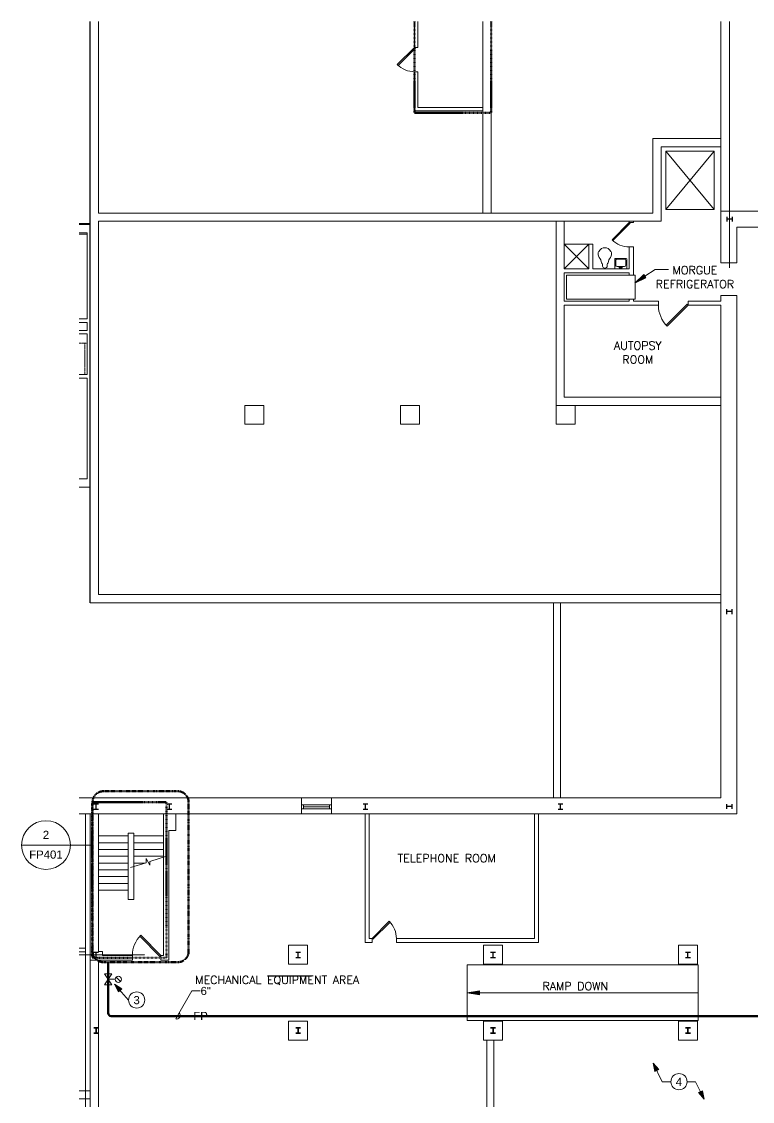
# Model space of a CAD drawing. Header units: inches. Extents: x 2067 to 6443, y 1591 to 4384.
# Drawn here: x 2067 to 3147, y 2789 to 4384 of the extents above; entities that cross this region are included whole.
import ezdxf

# ---------------------------------------------------------------- set-up
doc = ezdxf.new("R2010")
doc.units = ezdxf.units.IN
doc.header["$MEASUREMENT"] = 0
for name, pattern in [('Dash Dot 1_8_', [0.25, 0.125, -0.0625, 0, -0.0625]), ('IMPORT-CENTER2 _5_', [0.878906, 0.585937, -0.097656, 0.097656, -0.097656]), ('IMPORT-HIDDEN2 _5_', [0.146484, 0.097656, -0.048828]), ('KA-FIRE 1 HOUR', [0.3125, 0.15625, -0.078125, 0, -0.078125]), ('KA-FIRE 2 HOUR', [0.390625, 0.15625, -0.078125, 0, -0.078125, 0, -0.078125])]:
    doc.linetypes.add(name, pattern=pattern)
for name, color, linetype, lineweight in [('A-ANNO-NOTE', 131, 'Continuous', 20), ('A-ANNO-SYMB', 150, 'Continuous', 9), ('A-DETL', 90, 'Continuous', 9), ('P-PIPE', 3, 'Continuous', 50), ('P-PIPE-IDEN', 2, 'Continuous', 20)]:
    doc.layers.add(name, color=color, linetype=linetype, lineweight=lineweight)
doc.styles.add('Arial_2', font='arial.ttf', dxfattribs={"height": 12})
doc.styles.add('RomanT', font='romant__.ttf', dxfattribs={"height": 12})
doc.styles.add('Simplex_1', font='simplex_.ttf', dxfattribs={"height": 12})

# ---------------------------------------------------------------- blocks, each defined once
blk = doc.blocks.new('00 - SOCH SJC GROUND FLOOR PLAN_dwg _2_-1153512-GROUND FLOOR PLAN - FIRE PROTECTION')
at = {"lineweight": 18}
for points in [[(2982.3, 4001), (2998.9, 4008.6), (2995.6, 4013.5)], [(2752.9, 2949.2), (2734.9, 2952.2), (2752.9, 2955.2)]]:
    blk.add_hatch(color=250, dxfattribs=at).paths.add_polyline_path(points, flags=0)
at = {"color": 250, "lineweight": 18}
for p, q in [((2177.7, 3528.5), (2177.7, 4387.4)), ((2757.8, 4387.4), (2757.8, 4104.5)), ((2770.3, 4387.4), (2770.3, 4104.5)), ((3109.3, 4104.5), (3109.3, 4387.4)), ((3122.3, 4107.5), (3122.3, 4387.4)), ((3021.3, 4202.5), (3109.3, 4202.5)), ((3028.5, 4109.5), (3028.5, 4196.1)), ((2161.9, 4088.8), (2177.8, 4088.8)), ((2177.7, 4087.8), (2161.9, 4087.8)), ((2161.9, 4073.3), (2173.7, 4073.3)), ((2980.3, 4012.6), (2980.3, 4054.5)), ((2995.6, 4013.5), (2982.3, 4001)), ((2982.3, 4001), (2998.9, 4008.6)), ((2998.9, 4008.6), (2995.6, 4013.5)), ((2161.9, 3931), (2173.7, 3931)), ((2161.9, 3699.3), (2177.7, 3699.3)), ((2862.3, 3240.5), (2862.3, 3528.5)), ((2872.5, 3240.5), (2872.5, 3528.5)), ((2490.3, 3216.5), (2490.3, 3240.5)), ((2534.3, 3216.5), (2534.3, 3240.5)), ((2493.3, 3230), (2531.3, 3230)), ((2493.3, 3227), (2531.3, 3227)), ((2171.3, 2643.5), (2171.3, 3216.5)), ((2177.8, 2689.5), (2177.8, 3216.5)), ((2161.9, 3018.3), (2171.3, 3018.3)), ((2161.9, 3012.8), (2171.3, 3012.8)), ((2734.9, 2952.2), (2752.9, 2955.2)), ((2752.9, 2949.2), (2734.9, 2952.2)), ((2752.9, 2955.2), (2752.9, 2949.2)), ((2752.9, 2952.2), (3076, 2952.2)), ((2764, 2689.5), (2764, 2882.5)), ((2774, 2689.5), (2774, 2882.5))]:
    blk.add_line(p, q, dxfattribs=at)
at = {"color": 250, "linetype": 'IMPORT-CENTER2 _5_', "lineweight": 18}
for p, q in [((3122.3, 4023.5), (3122.3, 4176.5)), ((2161.9, 3008.5), (2258.8, 3008.5))]:
    blk.add_line(p, q, dxfattribs=at)
at = {"color": 10, "lineweight": 25}
for p, q in [((3118.3, 4099), (3118.3, 4092)), ((3126.3, 4095.5), (3118.3, 4095.5)), ((3126.3, 4099), (3126.3, 4092)), ((3118.3, 3512), (3118.3, 3519)), ((3126.3, 3515.5), (3118.3, 3515.5)), ((3126.3, 3512), (3126.3, 3519)), ((2183.3, 3231.5), (2190.3, 3231.5)), ((2183.3, 3223.5), (2190.3, 3223.5)), ((2186.8, 3223.5), (2186.8, 3231.5)), ((2291.8, 3231.5), (2298.8, 3231.5)), ((2291.8, 3223.5), (2298.8, 3223.5)), ((2295.3, 3223.5), (2295.3, 3231.5)), ((2581, 3231.5), (2588, 3231.5)), ((2581, 3223.5), (2588, 3223.5)), ((2584.5, 3223.5), (2584.5, 3231.5)), ((2869, 3231.5), (2876, 3231.5)), ((2869, 3223.5), (2876, 3223.5)), ((2872.5, 3223.5), (2872.5, 3231.5)), ((3118.3, 3224), (3118.3, 3231)), ((3126.3, 3227.5), (3118.3, 3227.5)), ((3126.3, 3224), (3126.3, 3231)), ((2183.3, 3012.5), (2190.3, 3012.5)), ((2183.3, 3004.5), (2190.3, 3004.5)), ((2186.8, 3004.5), (2186.8, 3012.5)), ((2481.5, 3012.5), (2488.5, 3012.5)), ((2481.5, 3004.5), (2488.5, 3004.5)), ((2485, 3004.5), (2485, 3012.5)), ((2769.5, 3012.5), (2776.5, 3012.5)), ((2769.5, 3004.5), (2776.5, 3004.5)), ((2773, 3004.5), (2773, 3012.5)), ((3057.5, 3012.5), (3064.5, 3012.5)), ((3057.5, 3004.5), (3064.5, 3004.5)), ((3061, 3004.5), (3061, 3012.5)), ((2504.8, 2976.8), (2439.9, 2976.8))]:
    blk.add_line(p, q, dxfattribs=at)
at = {"lineweight": 13}
for p, q in [((2953.6, 4037.3), (2969.8, 4037.3)), ((2954.2, 4027.5), (2954.2, 4034.4)), ((2956.3, 4036.2), (2967.1, 4036.2)), ((2967.1, 4025.7), (2956.3, 4025.7)), ((2969.2, 4034.4), (2969.2, 4027.5)), ((2190.3, 3184), (2234.3, 3184)), ((2242.3, 3184), (2286.3, 3184)), ((2190.3, 3174), (2234.3, 3174)), ((2190.3, 3164), (2234.3, 3164)), ((2242.3, 3174), (2286.3, 3174)), ((2242.3, 3164), (2286.3, 3164)), ((2190.3, 3154), (2234.3, 3154)), ((2190.3, 3144), (2234.3, 3144)), ((2242.3, 3154), (2286.3, 3154)), ((2242.3, 3144), (2259.1, 3144)), ((2190.3, 3134), (2234.3, 3134)), ((2190.3, 3124), (2234.3, 3124)), ((2190.3, 3114), (2234.3, 3114)), ((2190.3, 3104), (2234.3, 3104))]:
    blk.add_line(p, q, dxfattribs=at)
at = {"color": 250, "linetype": 'IMPORT-HIDDEN2 _5_', "lineweight": 18}
blk.add_line((2161.9, 3912.3), (2173.7, 3912.3), dxfattribs=at)
at = {"linetype": 'IMPORT-HIDDEN2 _5_', "lineweight": 13}
blk.add_line((2170.2, 3912.3), (2170.2, 3865.8), dxfattribs=at)
at = {"color": 250, "lineweight": 18, "flags": 128}
for points in [[(3109.3, 3528.5), (2177.8, 3528.5), (2177.8, 4387.4)], [(2190.3, 4387.4), (2190.3, 4104.5), (3009.3, 4104.5), (3009.3, 4214.5), (3109.3, 4214.5)], [(2657, 4387.4), (2657, 4349.3), (2662, 4349.3), (2662, 4387.4)], [(2757.8, 4255.7), (2657, 4255.7), (2657, 4313.3), (2662, 4313.3), (2662, 4260.7), (2757.8, 4260.7)], [(3109.3, 3541), (2190.3, 3541), (2190.3, 4092.5), (3021.3, 4092.5), (3021.3, 4202.5)], [(3099.9, 4109.5), (3099.9, 4196.1), (3028.5, 4196.1), (3099.9, 4109.5), (3028.5, 4109.5), (3099.9, 4196.1)], [(2894.3, 3820.3), (2894.3, 3792.3), (2866.3, 3792.3), (2866.3, 3820.3), (2866.3, 4092.5)], [(2980.3, 4054.5), (2974.3, 4054.5), (2974.3, 4022.3), (2920.3, 4022.3), (2920.3, 4058.3), (2914.3, 4058.3), (2914.3, 4022.3), (2878.3, 4022.3), (2878.3, 4092.5)], [(2980.3, 4092.5), (2980.3, 4090.5), (2974.3, 4090.5), (2974.3, 4092.5)], [(2161.9, 3948.3), (2173.7, 3948.3), (2173.7, 4075.3), (2161.9, 4075.3)], [(2914.3, 4022.3), (2878.3, 4058.3), (2914.3, 4058.3), (2878.3, 4022.3)], [(2997.3, 4011.1), (3012.5, 4021.3), (3032, 4021.3)], [(2974.3, 3977.2), (2974.3, 3974.3), (2878.3, 3974.3), (2878.3, 4016.3), (2974.3, 4016.3), (2974.3, 4012.6)], [(3109.3, 3974.3), (3109.3, 3982.8), (3133.3, 3982.8), (3133.3, 3216.5), (2161.9, 3216.5)], [(2161.9, 3240.5), (3109.3, 3240.5), (3109.3, 3968.3), (3061.3, 3968.3), (3061.3, 3974.3), (3109.3, 3974.3)], [(3109.3, 3832.3), (2878.3, 3832.3), (2878.3, 3968.3), (3017.3, 3968.3), (3017.3, 3974.3)], [(3017.3, 3974.3), (2980.3, 3974.3), (2980.3, 3977.2)], [(2173.7, 3931), (2173.7, 3943), (2161.9, 3943)], [(2161.9, 3865.8), (2173.7, 3865.8), (2173.7, 3925.8), (2161.9, 3925.8)], [(2161.9, 3711.8), (2173.7, 3711.8), (2173.7, 3860.5), (2161.9, 3860.5)], [(2866.3, 3820.3), (2894.3, 3820.3), (3109.3, 3820.3)], [(2493.3, 3224), (2493.3, 3230), (2490.3, 3230), (2490.3, 3224), (2493.3, 3224), (2531.3, 3224)], [(2190.3, 3216.5), (2190.3, 3013.5), (2196.3, 3013.5), (2196.3, 3007.5), (2240.3, 3007.5), (2240.3, 3000.5), (2177.8, 3000.5)], [(2304.3, 3216.5), (2304.3, 3192), (2294.3, 3192), (2294.3, 3000.5), (2282.3, 3000.5), (2282.3, 3007.5), (2286.3, 3007.5), (2286.3, 3216.5)], [(2590.3, 3216.5), (2590.3, 3032.5), (2594.3, 3032.5), (2594.3, 3026.5), (2584.3, 3026.5), (2584.3, 3216.5)], [(2834.3, 3216.5), (2834.3, 3032.5), (2630.3, 3032.5), (2630.3, 3026.5), (2840.3, 3026.5), (2840.3, 3216.5)], [(2190.3, 3000.5), (2190.3, 2689.5), (2213.7, 2689.5), (2213.7, 2665.5)], [(2177.8, 2921.8), (2177.8, 2807.5), (2161.9, 2807.5)], [(2161.9, 2643.5), (2177.8, 2643.5), (2177.8, 2795.5), (2161.9, 2795.5)]]:
    blk.add_lwpolyline(points, dxfattribs=at)
at = {"lineweight": 13, "flags": 128}
for points in [[(2632.8, 4322.6), (2658.3, 4348.1), (2657, 4349.3), (2631.6, 4323.9)], [(2950.1, 4063.8), (2975.5, 4089.3), (2974.3, 4090.5), (2948.8, 4065.1)], [(2959.5, 4023.4), (2959.5, 4024.4), (2963.9, 4024.4), (2963.9, 4023.4)], [(3028.7, 3938.7), (3059.8, 3969.8), (3061.3, 3968.3), (3030.2, 3937.1)], [(2242.3, 3188), (2234.3, 3188), (2234.3, 3090), (2242.3, 3090)], [(2621, 3056.7), (2595.5, 3031.3), (2594.3, 3032.5), (2619.8, 3058)], [(2251.2, 3035.8), (2280.9, 3006.1), (2282.3, 3007.5), (2252.6, 3037.2)]]:
    blk.add_lwpolyline(points, close=True, dxfattribs=at)
at = {"color": 250, "lineweight": 18, "flags": 128}
for points in [[(3360.8, 4107.5), (3109.3, 4107.5), (3109.3, 4030.8), (3133.3, 4030.8), (3133.3, 4083.5), (3360.8, 4083.5)], [(2982.9, 4012.6), (2881.4, 4012.6), (2881.4, 3977.2), (2982.9, 3977.2)], [(2406.3, 3820.3), (2434.3, 3820.3), (2434.3, 3792.3), (2406.3, 3792.3)], [(2636.3, 3820.3), (2664.3, 3820.3), (2664.3, 3792.3), (2636.3, 3792.3)], [(2534.3, 3224), (2534.3, 3230), (2531.3, 3230), (2531.3, 3224)], [(2471, 2994.5), (2471, 3022.5), (2499, 3022.5), (2499, 2994.5)], [(2759, 2994.5), (2759, 3022.5), (2787, 3022.5), (2787, 2994.5)], [(3047, 2994.5), (3047, 3022.5), (3075, 3022.5), (3075, 2994.5)], [(3076, 2993.4), (3076, 2911.1), (2734.9, 2911.1), (2734.9, 2993.4)], [(2471, 2910.5), (2499, 2910.5), (2499, 2882.5), (2471, 2882.5), (2471, 2910.5), (2499, 2910.5), (2499, 2882.5), (2471, 2882.5)], [(2787, 2882.5), (2787, 2910.5), (2759, 2910.5), (2787, 2910.5)], [(2759, 2910.5), (2759, 2882.5), (2787, 2882.5), (2759, 2882.5)], [(3047, 2882.5), (3075, 2882.5), (3075, 2910.5), (3075, 2882.5)], [(3075, 2910.5), (3047, 2910.5), (3047, 2882.5), (3047, 2910.5)]]:
    blk.add_lwpolyline(points, close=True, dxfattribs=at)
at = {"lineweight": 13, "flags": 128}
for points in [[(2970.7, 4036.5), (2970.7, 4022.3), (2952.7, 4022.3), (2952.7, 4036.5)], [(2237.5, 3137.2), (2260.7, 3144.5), (2260.5, 3150.5), (2266.2, 3141), (2266.1, 3146.2), (2292.3, 3154.5)]]:
    blk.add_lwpolyline(points, dxfattribs=at)
at = {"color": 10, "lineweight": 25, "flags": 128}
for points in [[(2190.3, 2900.5), (2183.3, 2900.5)], [(2190.3, 2892.5), (2183.3, 2892.5)], [(2186.8, 2900.5), (2186.8, 2892.5)], [(2488.5, 2900.5), (2481.5, 2900.5)], [(2488.5, 2892.5), (2481.5, 2892.5)], [(2485, 2900.5), (2485, 2892.5)], [(2776.5, 2900.5), (2769.5, 2900.5)], [(2776.5, 2892.5), (2769.5, 2892.5)], [(2773, 2900.5), (2773, 2892.5)], [(3064.5, 2900.5), (3057.5, 2900.5)], [(3064.5, 2892.5), (3057.5, 2892.5)], [(3061, 2900.5), (3061, 2892.5)]]:
    blk.add_lwpolyline(points, close=True, dxfattribs=at)
at = {"lineweight": 13}
for centre, radius, start, end in [((2657, 4349.3), 36, 225, 270), ((2974.3, 4090.5), 36, 225, 270), ((3061.3, 3968.3), 44, 180, 225), ((2594.3, 3032.5), 36, 0, 45), ((2282.3, 3007.5), 42, 135, 180)]:
    blk.add_arc(centre, radius, start, end, dxfattribs=at)
for centre, major_axis, ratio, start_param, end_param in [((2938.2, 4033.7), (0, 19.5), 0.666667, 5.528455, 7.037916), ((2932, 4044.2), (0, 5.6), 0.666667, 0.838076, 1.55067), ((2933.3, 4044.2), (0, 7.45), 0.666667, 1.55067, 2.407514), ((3001.1, 4156.9), (0, 159.3), 0.666667, 2.407514, 2.436988), ((2875.3, 4156.9), (0, 159.3), 0.666667, 3.846197, 3.875671), ((2943.1, 4044.2), (0, 7.45), 0.666667, 3.875671, 4.732516), ((2944.3, 4044.2), (0, 5.6), 0.666667, 4.732516, 5.445109), ((2953.6, 4036.5), (-0.9, 0), 0.833333, 4.712389, 6.283185), ((2969.8, 4036.5), (0.9, 0), 0.833333, 0, 1.570796), ((2932.2, 4035.3), (0, 0.3), 0.666667, 4.613209, 5.578581), ((2935.7, 4034.8), (0, 5.09), 0.666667, 1.471617, 2.373348), ((3408.6, 4768.9), (0, 1025.9), 0.666667, 2.373348, 2.376268), ((2936.6, 4026.9), (0, 3.11), 0.666667, 0.974192, 2.72324), ((2934.7, 4028.8), (0, 0.3), 0.666667, 4.115785, 5.517861), ((2938.3, 4032.7), (0, 9.5), 0.666667, 2.72324, 3.101632), ((2938, 4032.7), (0, 9.5), 0.666667, 3.181553, 3.559945), ((2939.8, 4026.9), (0, 3.11), 0.666667, 3.559945, 5.308993), ((2941.7, 4028.8), (0, 0.3), 0.666667, 0.765324, 2.1674), ((2467.7, 4768.9), (0, 1025.9), 0.666667, 3.906917, 3.909837), ((2940.6, 4034.8), (0, 5.09), 0.666667, 3.909837, 4.811569), ((2944.2, 4035.3), (0, 0.3), 0.666667, 0.704604, 1.669976), ((2956.3, 4034.4), (-2.16, 0), 0.833333, 4.712389, 6.283185), ((2956.3, 4027.5), (2.16, 0), 0.833333, 3.141593, 4.712389), ((2967.1, 4034.4), (2.16, 0), 0.833333, 0, 1.570796), ((2967.1, 4027.5), (2.16, 0), 0.833333, 4.712389, 6.283185)]:
    blk.add_ellipse(centre, major_axis=major_axis, ratio=ratio, start_param=start_param, end_param=end_param, dxfattribs=at)
at = {"lineweight": 18, "char_height": 12}
for s, insert, width, attachment_point, line_spacing_factor, style in [('MORGUE', (3071.2, 4026.1), 86.346, 2, 1.125731, 'Simplex_1'), ('REFRIGERATOR', (3071.2, 4005.5), 154.468, 2, 1.125731, 'Simplex_1'), ('AUTOPSY', (2986.9, 3914.6), 97.193, 2, 1.125731, 'Simplex_1'), ('ROOM', (2986.9, 3894), 59.589, 2, 1.125731, 'Simplex_1'), ('TELEPHONE ROOM', (2704.6, 3157.1), 192.217, 2, 1.125731, 'Simplex_1'), ('MECHANICAL EQUIPMENT AREA', (2454.3, 2977.3), 336.994, 2, 1.125731, 'Simplex_1'), ('RAMP DOWN', (2846, 2968.2), 136.324, 1, 1.12994, 'RomanT')]:
    blk.add_mtext(s, dxfattribs=dict(at, insert=insert, width=width, attachment_point=attachment_point, line_spacing_factor=line_spacing_factor, style=style))
blk = doc.blocks.new('201328_SJH_ArchLink_R20_rvt-1-GROUND FLOOR PLAN - FIRE PROTECTION')
at = {"layer": 'A-DETL', "linetype": 'KA-FIRE 2 HOUR', "lineweight": 70}
for p, q in [((2647.7, 4249.4), (2647.7, 4384.3)), ((2760.9, 4249.4), (2760.9, 4384.3)), ((2760.9, 4249.4), (2647.7, 4249.4)), ((2171.3, 3230.7), (2281.3, 3230.7)), ((2171.3, 3000.7), (2171.3, 3230.7)), ((2281.3, 3230.7), (2281.3, 3000.7)), ((2281.3, 3000.7), (2171.3, 3000.7))]:
    blk.add_line(p, q, dxfattribs=at)
at = {"color": 8, "linetype": 'KA-FIRE 1 HOUR', "lineweight": 70}
blk.add_blockref('00 - SOCH SJC GROUND FLOOR PLAN_dwg _2_-1153512-GROUND FLOOR PLAN - FIRE PROTECTION', (-9.4, -3.1), dxfattribs=at)
blk = doc.blocks.new('Floor Plan - MESTD - Callout Head-791124-GROUND FLOOR PLAN - FIRE PROTECTION')
at = {"layer": 'A-ANNO-SYMB', "lineweight": 20}
blk.add_line((-0.28125, 0), (0.28125, 0), dxfattribs=at)
for start, end in [(360, 180), (180, 360)]:
    blk.add_arc((0, 0), 0.28125, start, end, dxfattribs=at)
blk = doc.blocks.new('MESTD - Keynote Drawing - Leader-766671-GROUND FLOOR PLAN - FIRE PROTECTION')
at = {"layer": 'A-ANNO-NOTE'}
blk.add_circle((0, 0), 0.0937, dxfattribs=at)

msp = doc.modelspace()

# ---------------------------------------------------------------- hatches: boundary and pattern name
at = {"layer": 'A-ANNO-NOTE'}
for points in [[(2204.7, 2961.7), (2210.3, 2950.6), (2215.1, 2954.8)], [(3000.3, 2845.1), (3002.6, 2832.9), (3008.4, 2835.6)], [(3075.5, 2792.2), (3073.1, 2804.4), (3067.3, 2801.6)]]:
    msp.add_hatch(color=256, dxfattribs=at).paths.add_polyline_path(points, flags=0)

# ---------------------------------------------------------------- linework, layer by layer
at = {"layer": 'A-ANNO-NOTE', "color": 241}
for p, q in [((2189.8, 2977.1), (2200.5, 2977.1)), ((2200.5, 2977.1), (2189.8, 2961.1)), ((2200.5, 2961.1), (2189.8, 2977.1)), ((2195.1, 2969.1), (2205.7, 2969.1)), ((2213.5, 2965.9), (2207, 2972.3)), ((2189.8, 2961.1), (2200.5, 2961.1))]:
    msp.add_line(p, q, dxfattribs=at)
at = {"layer": 'A-ANNO-NOTE'}
for p, q in [((2204.7, 2961.7), (2210.3, 2950.6)), ((2215.1, 2954.8), (2204.7, 2961.7)), ((2204.7, 2961.7), (2225.3, 2938.5)), ((2210.3, 2950.6), (2215.1, 2954.8)), ((3000.3, 2845.1), (3002.6, 2832.9)), ((3008.4, 2835.6), (3000.3, 2845.1)), ((3000.3, 2845.1), (3013.3, 2817.8)), ((3002.6, 2832.9), (3008.4, 2835.6)), ((3013.3, 2817.8), (3026.3, 2817.8)), ((3062.9, 2817.8), (3050.3, 2817.8)), ((3075.5, 2792.2), (3062.9, 2817.8)), ((3073.1, 2804.4), (3067.3, 2801.6)), ((3067.3, 2801.6), (3075.5, 2792.2)), ((3075.5, 2792.2), (3073.1, 2804.4))]:
    msp.add_line(p, q, dxfattribs=at)
at = {"layer": 'A-ANNO-NOTE', "color": 241}
msp.add_circle((2210.2, 2969.1), 4.54, dxfattribs=at)
at = {"layer": 'A-ANNO-SYMB', "linetype": 'Dash Dot 1_8_', "lineweight": 70}
for p, q in [((2298, 3247), (2188.1, 3247)), ((2172.1, 3231), (2172.1, 3010.4)), ((2314, 3010.4), (2314, 3231)), ((2188.1, 2994.4), (2298, 2994.4))]:
    msp.add_line(p, q, dxfattribs=at)
at = {"layer": 'A-ANNO-SYMB', "lineweight": 20}
msp.add_line((2172.1, 3167.4), (2139.3, 3167.4), dxfattribs=at)
at = {"layer": 'A-ANNO-SYMB', "linetype": 'Dash Dot 1_8_', "lineweight": 70}
for centre, start, end in [((2188.1, 3231), 90, 180), ((2298, 3231), 0, 90), ((2188.1, 3010.4), 180, 270), ((2298, 3010.4), 270, 0)]:
    msp.add_arc(centre, 16, start, end, dxfattribs=at)
at = {"layer": 'P-PIPE', "color": 221}
for p, q in [((2195.1, 2973.6), (2195.1, 2994.4)), ((2195.1, 2969.3), (2195.1, 2973.6)), ((2195.1, 2969), (2195.1, 2964.6)), ((2195.1, 2919.1), (2195.1, 2964.6)), ((3367, 2914.6), (2199.6, 2914.6))]:
    msp.add_line(p, q, dxfattribs=at)
msp.add_arc((2199.6, 2919.1), 4.5, 180, 270, dxfattribs=at)
at = {"layer": 'P-PIPE-IDEN'}
for p, q in [((2297.5, 2915.1), (2318.9, 2951.9)), ((2318.9, 2951.9), (2330.9, 2951.9)), ((2300, 2919.4), (2295, 2910.8))]:
    msp.add_line(p, q, dxfattribs=at)
msp.add_ellipse((2297.5, 2915.1), major_axis=(2.51, 4.32), ratio=0.8, start_param=3.141593, end_param=6.283185, dxfattribs=at)

# ---------------------------------------------------------------- block references
at = {"lineweight": 5}
msp.add_blockref('201328_SJH_ArchLink_R20_rvt-1-GROUND FLOOR PLAN - FIRE PROTECTION', (0, 0), dxfattribs=at)
at = {"layer": 'A-ANNO-NOTE', "xscale": 128, "yscale": 128, "zscale": 128}
for p in [(2237.3, 2938.5), (3038.3, 2817.8)]:
    msp.add_blockref('MESTD - Keynote Drawing - Leader-766671-GROUND FLOOR PLAN - FIRE PROTECTION', p, dxfattribs=at)
at = {"layer": 'A-ANNO-SYMB', "lineweight": 20, "xscale": 127.9999999999999, "yscale": 127.9999999999999, "zscale": 127.9999999999999}
msp.add_blockref('Floor Plan - MESTD - Callout Head-791124-GROUND FLOOR PLAN - FIRE PROTECTION', (2103.3, 3167.4), dxfattribs=at)

# ---------------------------------------------------------------- texts
at = {"layer": 'A-ANNO-NOTE', "lineweight": 9, "char_height": 12, "width": 11.312, "attachment_point": 1, "style": 'Arial_2'}
for s, insert in [('3', (2232.5, 2944.3)), ('4', (3033.5, 2823.6))]:
    msp.add_mtext(s, dxfattribs=dict(at, insert=insert))
at = {"layer": 'A-ANNO-SYMB', "char_height": 12, "attachment_point": 1, "style": 'Arial_2'}
for s, insert, width in [('2', (2098.6, 3188.6), 11.312), ('FP401', (2078.5, 3159.4), 60.196)]:
    msp.add_mtext(s, dxfattribs=dict(at, insert=insert, width=width))
at = {"layer": 'P-PIPE-IDEN', "lineweight": 9, "insert": (2331.6, 2957.9), "char_height": 12, "width": 18.584, "attachment_point": 1, "style": 'Arial_2'}
msp.add_mtext('6"', dxfattribs=at)
at = {"layer": 'P-PIPE-IDEN', "insert": (2320.9, 2921), "char_height": 12, "width": 26.26, "attachment_point": 1, "style": 'Arial_2'}
msp.add_mtext('FP', dxfattribs=at)

doc.saveas('drawing.dxf')
